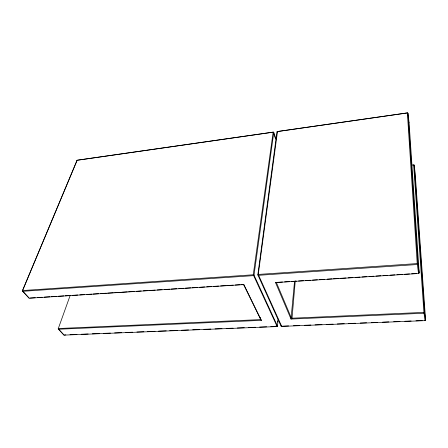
<?xml version="1.0" encoding="UTF-8"?>
<svg xmlns="http://www.w3.org/2000/svg" width="448" height="448" viewBox="0 0 448 448"><rect width="100%" height="100%" fill="white"/><g stroke="black" fill="none" stroke-linecap="round" stroke-linejoin="round"><path stroke-width="0.67" d="M295.26 280.868L292.029 318.214L291.01 319.049L275.526 282.582L276.45 282.436M294.549 281.282L291.01 319.049L423.998 313.23L424.592 312.687L414.182 165.054L411.544 165.004M277.508 322.218L277.654 320.83M278.191 319.127L277.48 326.077L276.892 326.575L64.03 335.115L58.201 328.815L70.207 295.316M260.467 317.554L260.21 319.62L261.369 320.348L58.475 329.23L58.38 328.535L260.21 319.62L260.602 319.301L243.706 284.822L241.573 284.603M276.954 131.97L257.835 274.848L280.963 325.937L281.456 326.396L425.012 320.634L425.6 320.102L415.15 173.096L414.182 165.054L413.622 164.758L423.914 312.39L425.012 320.634L425.6 320.102L424.592 312.687L423.914 312.39L292.029 318.214L291.346 317.934L276.472 282.75L275.526 282.582L418.544 273.51L419.194 272.933L409.08 122.657L407.949 113.221L407.338 112.885L277.323 131.522L276.954 131.97L277.486 131.561L407.366 112.952L407.949 113.221L417.973 263.928L419.194 272.933L418.544 273.51L417.222 263.575L407.366 112.952M276.158 139.664L273.773 132.423L273.162 132.115L77.129 160.216L22.4 290.898L29.182 298.211L243.863 284.592L261.369 320.348L260.602 319.301M58.38 328.535L58.201 328.815L64.03 335.115L65.817 334.88M243.706 284.822L243.863 284.592L242.967 284.514M277.077 326.39L253.254 274.786L273.162 132.115L273.773 132.423L254.005 275.106L277.48 326.077L270.805 326.642M408.576 123.138L409.08 122.657M276.472 282.75L276.914 282.358L282.498 282.005M76.95 160.597L77.47 160.222L77.129 160.216L22.4 290.898L29.182 298.211M78.165 160.126L273.33 132.16M30.335 298.021L35.218 297.713M37.307 297.578L42.19 297.265M44.279 297.136L49.857 296.783M51.251 296.694L56.829 296.335M58.223 296.251L63.801 295.893M65.195 295.809L70.773 295.45M72.167 295.361L77.745 295.008M79.834 294.879L84.717 294.566M86.806 294.431L91.683 294.123M93.078 294.034L98.655 293.681M100.75 293.546L106.327 293.194M107.722 293.104L113.299 292.751M114.694 292.662L120.271 292.309M121.666 292.219L127.243 291.866M128.632 291.777L134.21 291.424M136.304 291.29L141.182 290.982M143.276 290.847L148.154 290.539M149.548 290.45L155.126 290.097M157.22 289.962L162.098 289.654M164.192 289.52L169.764 289.167M171.158 289.078L176.736 288.719M178.83 288.59L183.708 288.277M185.102 288.193L190.68 287.834M192.074 287.75L197.652 287.392M199.746 287.263L204.624 286.95M206.713 286.821L211.596 286.507M213.685 286.373L218.568 286.065M220.657 285.93L226.234 285.578M227.629 285.488L233.206 285.135M235.301 285.001L240.178 284.693M284.586 281.87L289.475 281.562M291.564 281.428L296.453 281.12M298.542 280.986L303.43 280.678M305.525 280.543L310.408 280.235M312.502 280.101L317.386 279.787M319.48 279.658L324.363 279.345M327.152 279.171L332.035 278.858M333.435 278.768L339.018 278.415M340.413 278.326L345.996 277.973M348.085 277.838L352.974 277.53M355.062 277.396L359.951 277.088M362.04 276.954L366.929 276.64M369.023 276.511L373.906 276.198M376.001 276.069L380.884 275.755M382.978 275.621L387.862 275.313M389.956 275.178L394.839 274.87M396.934 274.736L402.517 274.383M404.606 274.249L409.494 273.941M411.583 273.806L416.472 273.498M70 334.712L76.972 334.432M81.155 334.264L88.127 333.984M92.31 333.816L99.282 333.536M103.466 333.368L110.438 333.088M114.621 332.92L121.593 332.64M125.776 332.472L132.748 332.192M136.931 332.024L143.903 331.744M147.392 331.604L155.058 331.296M158.547 331.156L166.214 330.848M169.702 330.708L177.374 330.4M181.558 330.232L188.53 329.946M192.713 329.778L199.685 329.498M203.868 329.33L210.84 329.05M215.023 328.882L221.995 328.602M226.178 328.434L233.15 328.154M237.334 327.986L244.306 327.706M248.489 327.538L255.461 327.258M259.644 327.09L266.616 326.81M282.33 326.178L288.596 325.926M293.468 325.73L299.734 325.478M304.606 325.282L310.867 325.03M315.045 324.862L322.006 324.582M326.183 324.414L333.144 324.134M337.316 323.966L344.277 323.686M348.454 323.518L355.415 323.238M360.287 323.042L366.554 322.79M371.426 322.599L377.692 322.347M382.564 322.151L388.825 321.899M393.697 321.703L399.963 321.451M404.835 321.255L411.102 321.003M415.974 320.807L422.234 320.555M277.486 131.561L258.261 274.445L281.635 326.206L280.963 325.937M273.549 132.815L275.503 138.74M258.261 274.445L257.835 274.848L258.356 275.307L417.312 264.51L417.973 263.928L417.222 263.575L258.261 274.445M254.005 275.106L253.35 275.643L22.663 291.312L22.562 290.562L253.254 274.786L254.005 275.106"/></g></svg>
